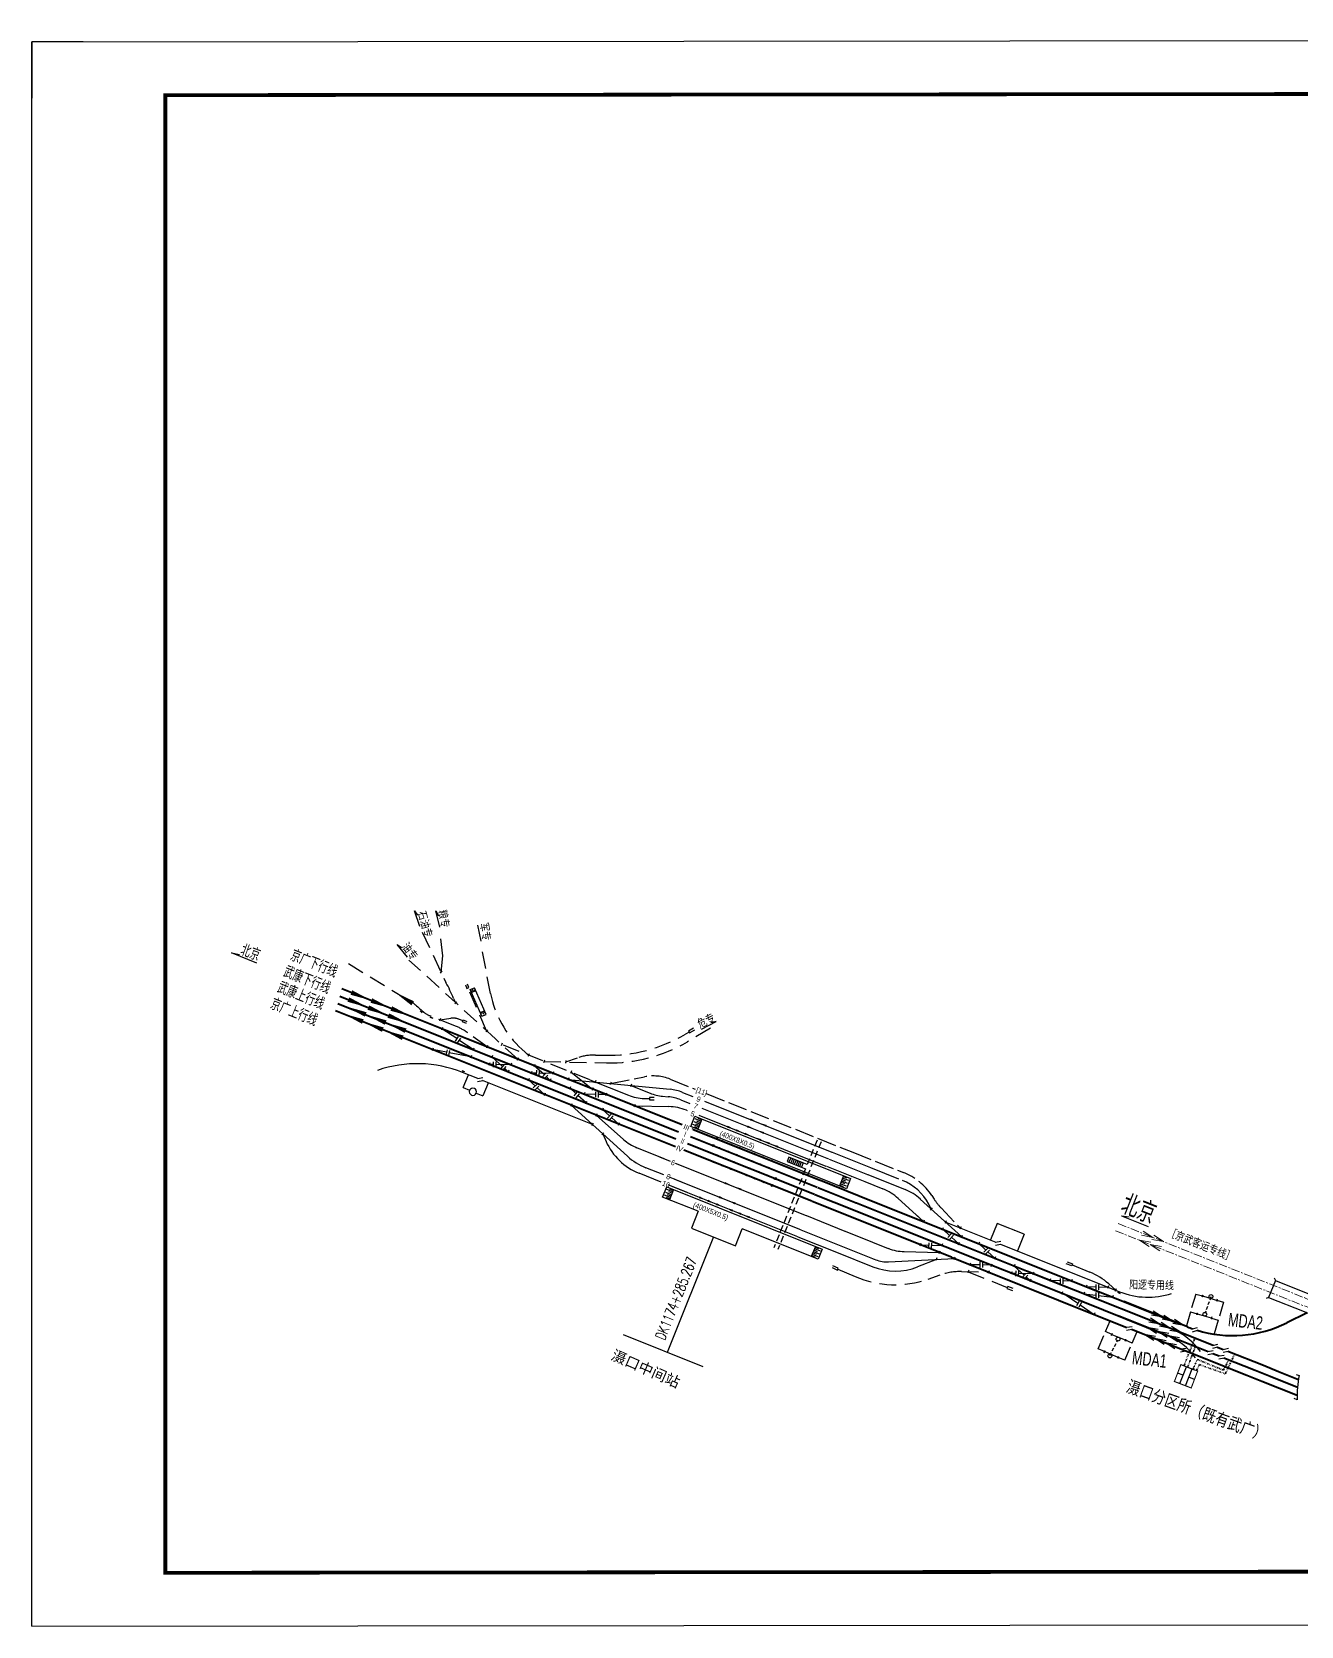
# Model space of a CAD drawing. Header units: millimetres. Extents: x 127 to 2034, y 513 to 812.
# Drawn here: x 127.5 to 365.3, y 513.2 to 812 of the extents above; entities that cross this region are included whole.
import ezdxf

# ---------------------------------------------------------------- set-up
doc = ezdxf.new("R2010")
doc.units = ezdxf.units.MM
for name, pattern in [('ACAD_ISO02W100', [15, 12, -3]), ('CENTER', [50.8, 31.75, -6.35, 6.35, -6.35]), ('DASHDOTX2', [50.8, 25.4, -12.7, 0, -12.7]), ('DASHED', [19.05, 12.7, -6.35]), ('DASHED2', [9.525, 6.35, -3.175]), ('DIVIDE2', [15.875, 6.35, -3.175, 0, -3.175, 0, -3.175]), ('HIDDEN', [9.525, 6.35, -3.175])]:
    doc.linetypes.add(name, pattern=pattern)
for name, color, linetype in [('JYX', 7, 'Continuous'), ('YUANQI', 7, 'Continuous'), ('ZC_既有', 7, 'Continuous'), ('图框', 7, 'Continuous'), ('既有', 7, 'Continuous'), ('既有线', 7, 'Continuous'), ('桥梁', 40, 'Continuous'), ('牵引所', 6, 'Continuous'), ('设计', 6, 'Continuous'), ('谌家矶', 7, 'DASHDOTX2'), ('运行时分', 1, 'Continuous'), ('近期设计', 6, 'Continuous'), ('远期设计', 5, 'Continuous'), ('道岔编号', 7, 'Continuous')]:
    doc.layers.add(name, color=color, linetype=linetype)
doc.styles.add('HHJ', font='SimSun.ttf', dxfattribs={"height": 2})
doc.styles.add('HZTXT', font='tx.shx', dxfattribs={"width": 0.75, "bigfont": 'hztxt.shx'})
doc.styles.add('JCWAuxLineStyle', font='TAHOMA.TTF', dxfattribs={"width": 0.8, "height": 1.5})
doc.styles.add('JCWHZ', font='jcwasc', dxfattribs={"width": 0.7, "bigfont": 'hztxt'})
doc.styles.get("Standard").update_dxf_attribs({"font": 'txt', "bigfont": 'gbcbig.shx'})
doc.styles.add('文字', font='ttt.shx', dxfattribs={"width": 0.8, "bigfont": 'rsdhz.shx'})

# ---------------------------------------------------------------- blocks, each defined once
blk = doc.blocks.new('md')
at = {"layer": '牵引所'}
for p, q in [((0, -0.01), (0.66, 0.74)), ((0.28, -0.44), (0.95, 0.3))]:
    blk.add_line(p, q, dxfattribs=at)
blk = doc.blocks.new('fd')
at = {"layer": '牵引所'}
for p, q in [((0, 0.45), (0, -0.55)), ((0.5, 0.45), (0.5, -0.55))]:
    blk.add_line(p, q, dxfattribs=at)
blk = doc.blocks.new('DDKGB')
at = {"layer": '牵引所', "linetype": 'Continuous'}
for p, q in [((0.02, 2.55), (0.02, -0.02)), ((0.02, 2.55), (1.33, 2.55)), ((2.69, 2.55), (4.03, 2.55)), ((4.03, -0.02), (4.03, 2.55))]:
    blk.add_line(p, q, dxfattribs=at)
at = {"layer": '牵引所', "linetype": 'Continuous', "const_width": 0.158}
for points in [[(0.1, -0.02, 1), (-0.05, -0.02)], [(-0.05, -0.02, 1), (0.1, -0.02)], [(4.1, -0.02, 1), (3.96, -0.02)], [(3.96, -0.02, 1), (4.1, -0.02)]]:
    blk.add_lwpolyline(points, format="xyb", dxfattribs=at)
at = {"layer": '牵引所', "linetype": 'Continuous'}
blk.add_circle((2.01, 2.55), 0.679, dxfattribs=at)
blk = doc.blocks.new('cbkga')
at = {"layer": '图框'}
for p, q in [((1.52, 6.17), (0.75, 3.57)), ((1.52, 6.17), (2.78, 5.8)), ((2.78, 5.8), (5.82, 4.91)), ((5.52, 5.23), (5.4, 4.79)), ((5.46, 5.01), (6.73, 4.64)), ((6.73, 4.64), (5.97, 2.04)), ((0.53, 2.81), (-0.23, 0.21)), ((0.53, 2.81), (1.8, 2.44)), ((1.35, 2.58), (4.39, 1.7)), ((4.54, 1.87), (4.41, 1.44)), ((4.47, 1.65), (5.74, 1.28)), ((5.74, 1.28), (4.98, -1.31))]:
    blk.add_line(p, q, dxfattribs=at)
at = {"layer": '图框', "linetype": 'HIDDEN', "ltscale": 0.1}
blk.add_line((4.36, 5.62), (3.25, 2.54), dxfattribs=at)
at = {"layer": '图框', "const_width": 0.225}
for points in [[(2.67, 5.83, 1), (2.89, 5.76, 1)], [(1.69, 2.47, 1), (1.91, 2.41, 1)]]:
    blk.add_lwpolyline(points, format="xyb", close=True, dxfattribs=at)
at = {"layer": '图框', "const_width": 0.15}
for points in [[(5.52, 5.23), (5.4, 4.79)], [(4.54, 1.87), (4.41, 1.44)]]:
    blk.add_lwpolyline(points, dxfattribs=at)
at = {"layer": '图框'}
for centre in [(4.38, 5.71), (3.23, 2.39)]:
    blk.add_circle(centre, 0.36, dxfattribs=at)
blk = doc.blocks.new('gkb')
for p, q in [((0, 5.58), (0, 0)), ((9.09, 5.58), (0, 5.58)), ((9.09, 5.58), (9.09, 0))]:
    blk.add_line(p, q)
at = {"const_width": 0.1}
for points in [[(2.75, 5.58), (2.75, 5.88)], [(2.75, 5.58), (2.75, 5.28)]]:
    blk.add_lwpolyline(points, dxfattribs=at)
at = {"const_width": 0.2}
blk.add_lwpolyline([(5.92, 5.58, -1), (5.72, 5.58, -1)], format="xyb", close=True, dxfattribs=at)

msp = doc.modelspace()

# ---------------------------------------------------------------- linework, layer by layer
for p, q in [((164.87, 639.4), (166.4, 639.11)), ((169.62, 637.49), (164.87, 639.4))]:
    msp.add_line(p, q)
at = {"layer": 'JYX', "linetype": 'HIDDEN', "ltscale": 0.5}
for p, q in [((301.72, 579.66), (306.81, 579.54)), ((302.95, 579.63), (310.28, 576.69))]:
    msp.add_line(p, q, dxfattribs=at)
for centre, radius, start, end in [((289.23, 596.14), 18.96, 246.7291, 289.1684), ((301.46, 568.26), 11.4, 88.6754, 109.1684)]:
    msp.add_arc(centre, radius, start, end, dxfattribs=at)
at = {"layer": 'YUANQI', "color": 3, "linetype": 'ACAD_ISO02W100', "ltscale": 0.3}
for p, q in [((235.91, 614.92), (242.3, 616.17)), ((247.12, 615.71), (251.8, 613.84)), ((236.02, 615.18), (235.82, 614.68)), ((253.85, 613.02), (281.35, 602.01)), ((301.61, 588.07), (301.41, 587.58))]:
    msp.add_line(p, q, dxfattribs=at)
msp.add_lwpolyline([(281.35, 602.01), (290.84, 598.21, -0.152881), (296.12, 593.91), (296.58, 593.21, 0.045363), (297.86, 591.6), (301.5, 587.8)], format="xyb", dxfattribs=at)
msp.add_arc((243.94, 607.78), 8.55, 68.1823, 101.0856, dxfattribs=at)
at = {"layer": 'ZC_既有', "color": 123, "linetype": 'DASHED2', "ltscale": 0.5}
for p, q in [((200.63, 643.29), (205.08, 633.86)), ((204.53, 638.87), (203.97, 643.36)), ((213.44, 631.8), (211.75, 640.58)), ((197.66, 630.72), (185.52, 638.12)), ((214.39, 623.26), (198.15, 638.04)), ((204.16, 635.81), (204.53, 638.87)), ((212.71, 624.78), (209.21, 632.83)), ((206.73, 625.74), (202.23, 627.54)), ((203.98, 626.84), (206.02, 627.14)), ((254.65, 625.27), (250.34, 622.72)), ((212.78, 621.78), (209.18, 624.39)), ((218.54, 619.48), (214.39, 623.26)), ((232.08, 615.6), (215.53, 622.22)), ((223.46, 619.05), (235.19, 618.77)), ((227.53, 618.95), (229.75, 619.72)), ((233.09, 620.25), (234.82, 620.21))]:
    msp.add_line(p, q, dxfattribs=at)
at = {"layer": 'ZC_既有', "color": 123, "linetype": 'DASHED2'}
msp.add_line((228.54, 617.01), (232.55, 613.87), dxfattribs=at)
at = {"layer": 'ZC_既有', "color": 123, "linetype": 'DASHED2', "ltscale": 0.5}
for centre, radius, start, end in [((232.1, 635.4), 19, 190.9308, 227.6893), ((204.06, 632.27), 5.07, 227.2552, 248.812), ((206.44, 624.32), 2.85, 68.1823, 98.3657), ((202.5, 615.16), 11.4, 54.0888, 68.1823), ((235.48, 648.7), 28.5, 268.6754, 300.5581), ((235.85, 647.27), 28.5, 268.6754, 300.5581), ((232.87, 610.75), 9.5, 88.6754, 109.1684)]:
    msp.add_arc(centre, radius, start, end, dxfattribs=at)
at = {"layer": '图框', "ltscale": 0.6}
for p, q in [((127.5, 810.19), (127.5, 799.62)), ((137.11, 810.19), (127.5, 810.19))]:
    msp.add_line(p, q, dxfattribs=at)
at = {"layer": '图框'}
for p, q in [((328.67, 568.4), (329.54, 570.44)), ((329.88, 567.88), (328.67, 568.4)), ((329.79, 567.67), (329.97, 568.08)), ((333.66, 566.26), (334.59, 568.44)), ((327.29, 565.18), (328.35, 567.67)), ((328.5, 564.66), (327.29, 565.18)), ((328.41, 564.45), (328.59, 564.87)), ((332.87, 566.58), (329.96, 567.82)), ((332.28, 563.04), (333.34, 565.53)), ((333.66, 566.26), (332.44, 566.78)), ((331.07, 563.56), (328.15, 564.8)), ((332.28, 563.04), (331.07, 563.56))]:
    msp.add_line(p, q, dxfattribs=at)
at = {"layer": '图框', "linetype": 'HIDDEN', "ltscale": 0.1}
msp.add_line((329.52, 563.92), (330.99, 566.85), dxfattribs=at)
at = {"layer": '图框', "color": 5, "linetype": 'Continuous', "ltscale": 0.6, "const_width": 0.7}
msp.add_lwpolyline([(2023.89, 525.05), (2023.89, 802.05), (152.5, 800.19), (152.5, 523.19)], close=True, dxfattribs=at)
at = {"layer": '图框', "const_width": 0.15}
for points in [[(329.79, 567.67), (329.97, 568.08)], [(328.41, 564.45), (328.59, 564.87)]]:
    msp.add_lwpolyline(points, dxfattribs=at)
at = {"layer": '图框', "const_width": 0.225}
for points in [[(332.55, 566.73, 1), (332.34, 566.82, 1)], [(331.17, 563.52, 1), (330.96, 563.61, 1)]]:
    msp.add_lwpolyline(points, format="xyb", close=True, dxfattribs=at)
at = {"layer": '图框'}
for centre in [(331.03, 567), (329.49, 563.84)]:
    msp.add_circle(centre, 0.36, dxfattribs=at)
at = {"layer": '既有', "color": 7}
for p, q in [((199.22, 647.31), (199.75, 646.46)), ((200.18, 644.36), (199.22, 647.31)), ((203.22, 647.26), (203.68, 646.37)), ((203.93, 644.24), (203.22, 647.26)), ((211.7, 641.6), (211.03, 644.62)), ((195.93, 640.98), (196.73, 640.38)), ((197.89, 638.58), (195.93, 640.98)), ((204.34, 636.01), (203.98, 635.61)), ((206.51, 630.84), (206.9, 630.07)), ((208.75, 633.43), (209.03, 632.75)), ((209.03, 632.75), (209.39, 632.9)), ((209.39, 632.9), (209.13, 633.56)), ((210.02, 632.01), (209.88, 632.33)), ((210.68, 632.3), (209.9, 631.96)), ((210.28, 632.13), (210.08, 632.6)), ((210.54, 632.24), (210.44, 632.49)), ((207.11, 630.25), (206.75, 629.85)), ((211.51, 628.2), (212.3, 628.54)), ((211.65, 628.26), (211.76, 628.02)), ((211.92, 628.37), (212.12, 627.9)), ((212.18, 628.49), (212.31, 628.18)), ((212.9, 624.99), (212.54, 624.59)), ((251.5, 625.29), (250.55, 624.73)), ((250.55, 624.73), (250.75, 624.39)), ((250.75, 624.39), (251.7, 624.95)), ((252.96, 625.08), (255.7, 626.51)), ((255.7, 626.51), (254.73, 626.28)), ((208.99, 623.3), (249.22, 607.2)), ((215.63, 622.48), (215.43, 621.98)), ((250.65, 624.56), (249.97, 624.16)), ((213.32, 618.8), (213.12, 618.3)), ((217.39, 618.71), (217.19, 618.21)), ((218.64, 619.74), (218.44, 619.24)), ((220.57, 620.2), (219.31, 621.35)), ((220.68, 620.46), (220.48, 619.96)), ((223.56, 619.3), (223.36, 618.81)), ((227.54, 619.23), (227.52, 618.7)), ((213.22, 618.54), (213.91, 618.52)), ((214.41, 618.51), (217.29, 618.45)), ((221.2, 617.18), (221, 616.68)), ((221.1, 616.92), (222.04, 616.9)), ((221.73, 618.5), (221.53, 618.01)), ((223.53, 616.51), (221.63, 618.24)), ((222.54, 616.89), (225.17, 616.83)), ((224.64, 615.5), (223.9, 616.18)), ((224.74, 615.76), (224.54, 615.27)), ((225.27, 617.09), (225.07, 616.59)), ((228.11, 615.95), (227.91, 615.45)), ((228.64, 617.27), (228.44, 616.78)), ((228.44, 614.28), (228.24, 613.79)), ((229.43, 613.02), (228.34, 614.02)), ((231.35, 611.28), (229.8, 612.69)), ((231.11, 613.21), (230.92, 612.72)), ((231.01, 612.95), (233.09, 612.9)), ((233.59, 612.89), (235.08, 612.86)), ((231.45, 611.54), (231.25, 611.05)), ((234.56, 610.3), (234.36, 609.8)), ((240.52, 610.98), (240.32, 610.49)), ((240.41, 610.72), (246.84, 610.57)), ((249.09, 611.85), (250.81, 611.17)), ((253.02, 610.28), (276.79, 600.76)), ((252.45, 606.77), (251.37, 607.2)), ((252.66, 607.29), (251.58, 607.73)), ((252.35, 606.5), (251.7, 606.76)), ((252.88, 607.82), (251.79, 608.26)), ((252.56, 607.03), (251.91, 607.29)), ((252.77, 607.56), (252.13, 607.82)), ((253.04, 608.25), (252.28, 606.34)), ((252.98, 608.09), (252.34, 608.35)), ((252.49, 608.96), (276.26, 599.44)), ((245.08, 601.18), (247.12, 600.36)), ((269.37, 601.08), (269.04, 600.27)), ((272.79, 599.71), (269.37, 601.08)), ((269.7, 600.95), (269.37, 600.14)), ((270.03, 600.82), (269.71, 600.01)), ((276.9, 600.72), (284.09, 597.84)), ((248.03, 600), (272.56, 590.18)), ((269.04, 600.27), (272.46, 598.9)), ((270.36, 600.68), (270.04, 599.88)), ((270.69, 600.55), (270.37, 599.74)), ((271.02, 600.42), (270.7, 599.61)), ((271.35, 600.29), (271.03, 599.48)), ((271.68, 600.15), (271.36, 599.35)), ((272.01, 600.02), (271.69, 599.21)), ((276.37, 599.4), (283.56, 596.52)), ((247.58, 594.59), (246.5, 595.03)), ((247.75, 595.02), (246.98, 593.11)), ((247.68, 594.86), (247.04, 595.12)), ((247.55, 595.58), (270.97, 586.21)), ((247.93, 596.97), (271.5, 587.53)), ((247.15, 593.53), (246.07, 593.97)), ((247.37, 594.06), (246.29, 594.5)), ((247.05, 593.27), (246.4, 593.53)), ((247.26, 593.8), (246.62, 594.06)), ((247.47, 594.33), (246.83, 594.59)), ((294.6, 589.03), (289.85, 593.36)), ((301.74, 586.17), (293.98, 593.23)), ((296.02, 591.38), (295.56, 592.28)), ((252.35, 590.96), (251.08, 587.79)), ((272.64, 590.15), (279.85, 587.26)), ((296.21, 591.58), (295.85, 591.19)), ((255.21, 586.14), (246.55, 564.51)), ((251.08, 587.79), (259.33, 584.49)), ((259.33, 584.49), (260.6, 587.66)), ((271.05, 586.18), (278.26, 583.29)), ((271.58, 587.5), (278.79, 584.61)), ((299.46, 586.43), (298.17, 587.6)), ((301.18, 584.86), (299.83, 586.09)), ((301.28, 585.12), (301.08, 584.63)), ((306.27, 583.68), (306.06, 583.87)), ((307.95, 582.15), (306.64, 583.35)), ((304.96, 580.92), (303.27, 580.96)), ((305.22, 580.91), (304.96, 580.92)), ((307.34, 580.86), (305.72, 580.9)), ((307.23, 580.6), (307.43, 581.1)), ((308.06, 582.41), (307.86, 581.91)), ((311.69, 580.96), (311.49, 580.46)), ((313.46, 578.98), (311.58, 580.7)), ((295.46, 578.24), (297.72, 579.03)), ((311.16, 579.63), (310.96, 579.14)), ((311.05, 579.37), (311.87, 579.36)), ((312.37, 579.34), (315.12, 579.28)), ((314.59, 577.96), (313.83, 578.65)), ((314.7, 578.22), (314.5, 577.72)), ((315.23, 579.54), (315.03, 579.04)), ((318.35, 578.29), (318.16, 577.79)), ((318.25, 578.03), (320.2, 577.98)), ((320.63, 575.83), (320.43, 575.33)), ((238.27, 567.83), (253.21, 561.85))]:
    msp.add_line(p, q, dxfattribs=at)
at = {"layer": '既有', "color": 7, "ltscale": 0.1}
for p, q in [((249.44, 613.25), (251.34, 612.49)), ((253.55, 611.6), (277.4, 602.06)), ((277.43, 602.04), (284.62, 599.17)), ((284.64, 580.73), (285.06, 580.57))]:
    msp.add_line(p, q, dxfattribs=at)
at = {"layer": '既有', "color": 7, "linetype": 'DASHED', "ltscale": 0.1}
for p, q in [((275.38, 604), (267.3, 583.81)), ((274.62, 604.3), (272.79, 599.71)), ((272.46, 598.9), (266.54, 584.11))]:
    msp.add_line(p, q, dxfattribs=at)
at = {"layer": '既有', "color": 7}
for points in [[(186.81, 630.64, 0.889, 0, 0), (190.55, 629.14, 0, 0, 0)], [(187.35, 631.97, 0.889, 0, 0), (191.1, 630.47, 0, 0, 0)], [(191.1, 630.47, 0.889, 0, 0), (194.84, 628.97, 0, 0, 0)], [(198.85, 629.94, 0.889, 0, 0), (195.43, 632.08, 0, 0, 0)], [(189.52, 626.52, 0.889, 0, 0), (185.78, 628.04, 0, 0, 0)], [(190.06, 627.85, 0.889, 0, 0), (186.32, 629.37, 0, 0, 0)], [(193.8, 626.33, 0.889, 0, 0), (190.06, 627.85, 0, 0, 0)], [(190.55, 629.14, 0.889, 0, 0), (194.3, 627.64, 0, 0, 0)], [(194.3, 627.64, 0.889, 0, 0), (198.05, 626.14, 0, 0, 0)], [(194.84, 628.97, 0.889, 0, 0), (198.59, 627.47, 0, 0, 0)], [(193.26, 625, 0.889, 0, 0), (189.52, 626.52, 0, 0, 0)], [(197, 623.48, 0.889, 0, 0), (193.26, 625, 0, 0, 0)], [(197.54, 624.81, 0.889, 0, 0), (193.8, 626.33, 0, 0, 0)], [(257.84, 606.82, 0.38, 0, 0), (259.44, 606.17, 0, 0, 0)], [(261.58, 606.86, 0.38, 0, 0), (263.18, 606.22, 0, 0, 0)], [(262.11, 608.18, 0.38, 0, 0), (263.71, 607.54, 0, 0, 0)], [(265.15, 606.96, 0.38, 0, 0), (263.55, 607.6, 0, 0, 0)], [(256.78, 604.17, 0.38, 0, 0), (258.39, 603.53, 0, 0, 0)], [(258.39, 603.53, 0.38, 0, 0), (259.99, 602.89, 0, 0, 0)], [(259.44, 606.17, 0.38, 0, 0), (261.05, 605.53, 0, 0, 0)], [(261.05, 605.53, 0.38, 0, 0), (262.65, 604.89, 0, 0, 0)], [(264.09, 604.31, 0.38, 0, 0), (262.49, 604.96, 0, 0, 0)], [(264.62, 605.64, 0.38, 0, 0), (263.02, 606.28, 0, 0, 0)], [(265.69, 603.67, 0.38, 0, 0), (264.09, 604.31, 0, 0, 0)], [(267.29, 603.03, 0.38, 0, 0), (265.69, 603.67, 0, 0, 0)], [(255.76, 601.51, 0.38, 0, 0), (257.36, 600.87, 0, 0, 0)], [(256.25, 602.85, 0.38, 0, 0), (257.86, 602.2, 0, 0, 0)], [(257.36, 600.87, 0.38, 0, 0), (258.96, 600.23, 0, 0, 0)], [(257.86, 602.2, 0.38, 0, 0), (259.46, 601.56, 0, 0, 0)], [(259.46, 601.56, 0.38, 0, 0), (261.06, 600.92, 0, 0, 0)], [(259.99, 602.89, 0.38, 0, 0), (261.59, 602.25, 0, 0, 0)], [(262.66, 600.28, 0.38, 0, 0), (261.06, 600.92, 0, 0, 0)], [(263.03, 601.67, 0.38, 0, 0), (261.43, 602.31, 0, 0, 0)], [(264.63, 601.03, 0.38, 0, 0), (263.03, 601.67, 0, 0, 0)], [(266.23, 600.39, 0.38, 0, 0), (264.63, 601.03, 0, 0, 0)], [(255.13, 600.22, 0.38, 0, 0), (256.74, 599.58, 0, 0, 0)], [(256.74, 599.58, 0.38, 0, 0), (258.34, 598.94, 0, 0, 0)], [(258.34, 598.94, 0.38, 0, 0), (259.94, 598.3, 0, 0, 0)], [(258.96, 600.23, 0.38, 0, 0), (260.56, 599.59, 0, 0, 0)], [(261.54, 597.66, 0.38, 0, 0), (259.94, 598.3, 0, 0, 0)], [(262.17, 598.94, 0.38, 0, 0), (260.56, 599.59, 0, 0, 0)], [(263.14, 597.02, 0.38, 0, 0), (261.54, 597.66, 0, 0, 0)], [(263.77, 598.3, 0.38, 0, 0), (262.17, 598.94, 0, 0, 0)], [(264.1, 599.7, 0.38, 0, 0), (262.5, 600.35, 0, 0, 0)], [(265.37, 597.66, 0.38, 0, 0), (263.77, 598.3, 0, 0, 0)], [(265.7, 599.06, 0.38, 0, 0), (264.1, 599.7, 0, 0, 0)], [(257.34, 596.27, 0.38, 0, 0), (258.94, 595.63, 0, 0, 0)], [(260.38, 595.05, 0.38, 0, 0), (258.78, 595.69, 0, 0, 0)], [(264.74, 596.38, 0.38, 0, 0), (263.14, 597.02, 0, 0, 0)], [(252.55, 593.58, 0.38, 0, 0), (254.15, 592.94, 0, 0, 0)], [(254.15, 592.94, 0.38, 0, 0), (255.75, 592.3, 0, 0, 0)], [(255.75, 592.3, 0.38, 0, 0), (257.35, 591.66, 0, 0, 0)], [(256.28, 593.63, 0.38, 0, 0), (257.88, 592.98, 0, 0, 0)], [(258.79, 591.08, 0.38, 0, 0), (257.19, 591.72, 0, 0, 0)], [(259.32, 592.41, 0.38, 0, 0), (257.72, 593.05, 0, 0, 0)], [(260.4, 590.44, 0.38, 0, 0), (258.79, 591.08, 0, 0, 0)], [(262, 589.8, 0.38, 0, 0), (260.4, 590.44, 0, 0, 0)]]:
    msp.add_lwpolyline(points, format="xyseb", dxfattribs=at)
msp.add_lwpolyline([(251.75, 608.76), (280.89, 597.1), (280.13, 595.19), (250.99, 606.86)], close=True, dxfattribs=at)
msp.add_lwpolyline([(252.35, 590.96), (245.69, 593.63), (246.46, 595.53), (275.6, 583.87), (274.83, 581.96), (260.6, 587.66)], dxfattribs=at)
at = {"layer": '既有', "color": 7, "linetype": 'DASHED', "ltscale": 0.1, "flags": 128}
msp.add_lwpolyline([(247.93, 596.97, -0.001596), (247.88, 596.99, -0.001596)], format="xyb", dxfattribs=at)
at = {"layer": '既有', "color": 7}
for centre in [(255.77, 604.58), (255.18, 603.28), (266.22, 595.78), (266.81, 597.08)]:
    msp.add_circle(centre, 0.19, dxfattribs=at)
for centre, radius, start, end in [((179.79, 620.07), 28.81, 21.9527, 28.6177), ((195.54, 625.42), 5.7, 47.5041, 68.1823), ((223.89, 656.37), 36.27, 227.5041, 231.0176), ((246.62, 601.08), 9.5, 68.1823, 88.6754), ((287.11, 587.93), 9.5, 27.1963, 68.1823), ((287.59, 586.21), 9.5, 47.6893, 68.1823)]:
    msp.add_arc(centre, radius, start, end, dxfattribs=at)
at = {"layer": '既有线', "color": 7, "linetype": 'Continuous'}
for points in [[(337.1, 570.98), (338.93, 569.79), (336.79, 570.19)], [(338.24, 568.07), (336.42, 569.26), (338.56, 568.87)], [(340.23, 567.28), (338.4, 568.47), (340.55, 568.08)], [(339.09, 570.19), (340.91, 569), (338.77, 569.4)], [(341.07, 569.4), (342.9, 568.21), (340.76, 568.6)], [(342.21, 566.49), (340.39, 567.68), (342.53, 567.28)]]:
    msp.add_lwpolyline(points, dxfattribs=at)
at = {"layer": '桥梁', "linetype": 'Continuous'}
for points in [[(360.51, 577.99), (366.62, 575.55, 0.094667), (380.99, 572.77, 0.094667)], [(359.24, 574.8), (365.89, 572.15, 0.094599), (380.98, 569.23, 0.094599)], [(364.4, 560.39), (364.98, 560.16, 0.06012), (364.61, 555.62), (364.03, 555.85)]]:
    msp.add_lwpolyline(points, format="xyb", dxfattribs=at)
at = {"layer": '牵引所'}
for p, q in [((127.5, 810.19), (2033.89, 812.05)), ((127.5, 513.19), (127.5, 810.19)), ((127.5, 513.19), (2033.89, 515.05))]:
    msp.add_line(p, q, dxfattribs=at)
at = {"layer": '牵引所', "color": 2, "linetype": 'DIVIDE2', "lineweight": 35, "ltscale": 0.05}
for p, q in [((343.41, 562.04), (345.44, 567.24)), ((344.11, 561.83), (345.51, 565.62)), ((345.1, 561.37), (345.88, 563.2)), ((345.75, 561.11), (346.27, 562.22)), ((345.88, 563.2), (350.8, 561.18)), ((346.27, 562.22), (351.13, 560.49)), ((350.8, 561.18), (351.78, 563.13)), ((351.13, 560.49), (352.89, 564.21))]:
    msp.add_line(p, q, dxfattribs=at)
at = {"layer": '牵引所', "linetype": 'Continuous', "const_width": 0.158}
for points in [[(345.32, 567.25, 1), (345.45, 567.2)], [(345.45, 567.2, 1), (345.32, 567.25)], [(345.59, 565.59, 1), (345.45, 565.64)], [(345.45, 565.64, 1), (345.59, 565.59)], [(351.83, 563.08, 1), (351.69, 563.13)], [(351.69, 563.13, 1), (351.83, 563.08)], [(352.93, 564.19, 1), (352.8, 564.24)], [(352.8, 564.24, 1), (352.93, 564.19)]]:
    msp.add_lwpolyline(points, format="xyb", dxfattribs=at)
at = {"layer": '牵引所', "linetype": 'Continuous', "const_width": 0.2}
msp.add_lwpolyline([(341.59, 559.05), (342.8, 562.21), (345.95, 561.01), (344.74, 557.84)], close=True, dxfattribs=at)
at = {"layer": '牵引所', "linetype": 'Continuous'}
for points in [[(342.8, 562.21), (345.29, 561.26)], [(343.25, 560.23), (342.2, 560.64)], [(342.64, 558.65), (343.85, 561.81)], [(343.69, 558.25), (344.9, 561.41)], [(345.35, 559.43), (344.3, 559.83)]]:
    msp.add_lwpolyline(points, dxfattribs=at)
at = {"layer": '设计', "color": 41, "linetype": 'Continuous'}
msp.add_lwpolyline([(360.3, 578.46), (360.51, 577.99), (359.24, 574.8), (358.77, 574.6)], dxfattribs=at)
at = {"layer": '谌家矶', "color": 7, "linetype": 'Continuous'}
for p, q in [((250.15, 609.9), (250.28, 609.84)), ((284.13, 597.83), (291.12, 595.03)), ((284.62, 599.17), (289.89, 597.06)), ((279.6, 597.62), (278.84, 595.71)), ((278.9, 595.87), (279.55, 595.61)), ((279.01, 596.13), (280.09, 595.7)), ((279.12, 596.4), (279.76, 596.14)), ((279.22, 596.66), (280.3, 596.23)), ((279.33, 596.93), (279.97, 596.67)), ((279.43, 597.19), (280.51, 596.76)), ((279.54, 597.46), (280.18, 597.2)), ((281.02, 597.54), (281.15, 597.49)), ((283.6, 596.51), (286.98, 595.15)), ((279.89, 587.24), (285.01, 585.19)), ((274.31, 584.38), (273.54, 582.48)), ((273.71, 582.9), (274.79, 582.47)), ((273.82, 583.17), (274.46, 582.91)), ((273.93, 583.43), (275.01, 583)), ((274.03, 583.7), (274.67, 583.44)), ((274.14, 583.96), (275.22, 583.53)), ((274.24, 584.23), (274.89, 583.97)), ((278.26, 583.29), (285.06, 580.57)), ((278.79, 584.61), (285.62, 581.88)), ((273.61, 582.64), (274.25, 582.38)), ((277.44, 580.39), (278.45, 579.93)), ((278.61, 580.29), (277.61, 580.75)), ((278.45, 579.93), (278.61, 580.29)), ((278.53, 580.11), (281.74, 578.73)), ((285.17, 582.06), (285.41, 581.96))]:
    msp.add_line(p, q, dxfattribs=at)
msp.add_arc((283.45, 586.33), 9.5, 47.6893, 68.1823, dxfattribs=at)
at = {"layer": '运行时分'}
for p, q in [((200.65, 628.17), (200.24, 628.52)), ((200.45, 628.34), (200.62, 628.55)), ((202.66, 627.08), (202.15, 627.28)), ((202.4, 627.18), (202.5, 627.43)), ((204.08, 627.1), (203.88, 626.61)), ((204.42, 625.43), (204.23, 624.94)), ((207.12, 623.32), (204.32, 625.17)), ((208.23, 626.68), (207.5, 626.97)), ((208.16, 626.48), (208.3, 626.85)), ((208.94, 626.17), (208.16, 626.48)), ((208.3, 626.85), (209.02, 626.56)), ((210.2, 621.28), (207.53, 623.05)), ((212.89, 622.04), (212.69, 621.55)), ((202.69, 621.52), (202.49, 621.03)), ((205.19, 620.78), (202.58, 621.26)), ((209.77, 619.92), (205.68, 620.68)), ((209.87, 620.18), (209.68, 619.68)), ((210.31, 621.54), (210.11, 621.05)), ((213.32, 618.8), (213.12, 618.3)), ((213.84, 620.13), (213.65, 619.63)), ((213.74, 619.87), (215.67, 618.11)), ((217.39, 618.71), (217.19, 618.21)), ((208.05, 617.34), (208.55, 617.14)), ((208.3, 617.24), (208.2, 616.99)), ((211.08, 615.84), (208.2, 616.99)), ((213.22, 618.54), (213.91, 618.52)), ((214.41, 618.51), (217.29, 618.45)), ((216.04, 617.78), (216.76, 617.12)), ((216.86, 617.38), (216.66, 616.89)), ((220.67, 615.86), (220.47, 615.36)), ((228.11, 615.95), (227.91, 615.45)), ((228.01, 615.69), (247.09, 613.82)), ((228.64, 617.27), (228.44, 616.78)), ((232.53, 607.25), (211.94, 615.49)), ((220.57, 615.6), (221.84, 614.44)), ((222.21, 614.11), (223.58, 612.85)), ((223.69, 613.11), (223.49, 612.62)), ((232.08, 615.6), (239.27, 612.72)), ((232.66, 614.13), (232.46, 613.63)), ((233.19, 615.45), (232.99, 614.96)), ((233.09, 612.9), (233.08, 612.9)), ((235.08, 612.86), (233.59, 612.89)), ((235.18, 613.12), (234.99, 612.62)), ((239.85, 614.8), (239.65, 614.31)), ((239.74, 614.54), (243.35, 613.1)), ((228.66, 611.13), (228.46, 610.63)), ((228.55, 610.87), (239.1, 601.28)), ((235.75, 608.86), (234.45, 610.04)), ((240.52, 610.98), (240.32, 610.49)), ((240.41, 610.72), (241.97, 610.69)), ((242.25, 612.11), (243.25, 612.08)), ((243.25, 612.28), (243.25, 611.88)), ((244.12, 612.28), (243.25, 612.28)), ((243.25, 611.88), (244.12, 611.88)), ((245.69, 612.53), (246.75, 612.42)), ((232.69, 607.45), (232.35, 607.05)), ((233.35, 609.25), (233.15, 608.75)), ((233.24, 608.99), (238.36, 604.42)), ((237.46, 607.3), (236.12, 608.52)), ((237.57, 607.56), (237.37, 607.06)), ((234.65, 605.68), (234.3, 605.27)), ((234.48, 605.47), (235.1, 604.07)), ((275.2, 596.79), (251.23, 606.39)), ((245.97, 600.82), (240.88, 602.86)), ((245.44, 596.43), (241.29, 598.09)), ((245.89, 597.78), (242.53, 599.13)), ((250.28, 594.49), (246.7, 595.93)), ((249.31, 596.41), (247.12, 597.29)), ((325.06, 576.84), (277.82, 595.75)), ((294.6, 589.03), (293.01, 590.48)), ((294.7, 589.29), (294.5, 588.8)), ((298.84, 589.18), (298.64, 588.69)), ((298.73, 588.91), (308.12, 585.15)), ((301.74, 586.17), (300.4, 587.39)), ((301.85, 586.43), (301.65, 585.93)), ((285.01, 585.19), (287.97, 584.01)), ((290.95, 583.4), (297.54, 583.25)), ((294.08, 584.92), (293.88, 584.43)), ((293.97, 584.66), (295.53, 584.63)), ((296.03, 584.61), (298.04, 584.57)), ((297.65, 583.51), (297.45, 583.01)), ((298.15, 584.83), (297.95, 584.33)), ((305.05, 585.15), (304.85, 584.65)), ((304.94, 584.89), (306.06, 583.87)), ((308.99, 584.81), (331.32, 575.87)), ((288.03, 581.48), (300.37, 582.11)), ((297.03, 581.94), (293.47, 580.54)), ((297.09, 582.22), (296.89, 581.73)), ((300.47, 582.37), (300.28, 581.88)), ((303.05, 579.89), (302.85, 579.39)), ((303.36, 581.22), (303.17, 580.72)), ((305.22, 580.91), (303.27, 580.95)), ((306.91, 579.79), (306.71, 579.29)), ((322.36, 580.71), (321.33, 581.12)), ((321.48, 581.49), (322.51, 581.08)), ((322.51, 581.08), (322.36, 580.71)), ((322.44, 580.89), (325.74, 579.57)), ((310.35, 576.88), (310.2, 576.51)), ((311.38, 576.47), (310.35, 576.88)), ((320.7, 577.97), (322.32, 577.93)), ((322.42, 578.19), (322.23, 577.7)), ((325.17, 577.09), (324.97, 576.6)), ((325.06, 576.84), (326.85, 576.79)), ((329.24, 577), (329.04, 576.51)), ((330.6, 576.15), (329.29, 577.34)), ((310.2, 576.51), (311.23, 576.1)), ((321.15, 575.33), (323.5, 573.72)), ((321.36, 576.78), (341.16, 568.86)), ((324.73, 575.77), (324.53, 575.28)), ((324.62, 575.51), (326.88, 575.24)), ((327.35, 576.78), (329.13, 576.74)), ((327.38, 575.18), (329.98, 574.87)), ((330.1, 575.16), (329.9, 574.66)), ((330.7, 576.41), (330.5, 575.92)), ((331.47, 575.51), (330.97, 575.72)), ((331.22, 575.61), (331.32, 575.87)), ((323.92, 573.44), (326.56, 571.63)), ((326.67, 571.89), (326.47, 571.39))]:
    msp.add_line(p, q, dxfattribs=at)
for centre, radius, start, end in [((199.72, 595.83), 22.8, 68.1823, 109.0631), ((242.45, 620.65), 8.55, 248.1823, 268.6754), ((246.52, 621.04), 8.55, 248.1823, 264.4158), ((246.26, 605.31), 8.55, 68.1823, 84.4158), ((245.92, 603.92), 8.55, 68.1823, 84.4158), ((245.52, 608.67), 11.4, 203.815, 248.1823), ((244.06, 610.8), 8.55, 228.2528, 248.1823), ((246.77, 609.71), 11.4, 227.73, 248.1823), ((291.15, 591.95), 8.55, 248.1823, 268.6754), ((287.74, 587.17), 5.7, 248.1823, 272.9562), ((321.36, 568.63), 11.78, 47.6893, 68.1823), ((336.61, 589.1), 14.25, 248.1823, 288.1745), ((336.78, 557.92), 11.78, 34.8079, 68.1823), ((335.85, 556.76), 11.78, 34.8079, 68.1823)]:
    msp.add_arc(centre, radius, start, end, dxfattribs=at)
at = {"layer": '运行时分', "ltscale": 0.1}
msp.add_arc((289.3, 591.15), 11.4, 248.1823, 291.4772, dxfattribs=at)
at = {"layer": '近期设计', "color": 10, "linetype": 'Continuous', "lineweight": 40}
for p, q in [((185.19, 631.3), (248.69, 605.87)), ((184.8, 629.91), (248.16, 604.55)), ((250.9, 604.99), (274.67, 595.47)), ((250.37, 603.67), (274.15, 594.15)), ((274.76, 595.44), (281.97, 592.55)), ((274.23, 594.11), (281.44, 591.23)), ((282.01, 592.54), (321.36, 576.78)), ((281.48, 591.21), (287.82, 588.67)), ((287.82, 588.67), (320.53, 575.58)), ((320.53, 575.58), (340.23, 567.69)), ((344.06, 569.28), (332.14, 574.04)), ((358.26, 562.08), (361.09, 560.95)), ((356.71, 561.17), (359.55, 560.04))]:
    msp.add_line(p, q, dxfattribs=at)
at = {"layer": '近期设计', "color": 98, "linetype": 'Continuous', "lineweight": 40}
for p, q in [((208.99, 623.3), (185.57, 632.68)), ((249.34, 607.15), (208.99, 623.3)), ((251.43, 606.31), (275.2, 596.79)), ((275.29, 596.76), (282.5, 593.87)), ((282.54, 593.86), (327.61, 575.82)), ((325.06, 576.84), (342.06, 570.03)), ((366.45, 571.93), (362.66, 570.05))]:
    msp.add_line(p, q, dxfattribs=at)
at = {"layer": '近期设计', "color": 2, "linetype": 'Continuous', "lineweight": 40}
for p, q in [((248.08, 603.05), (184.42, 628.53)), ((273.62, 592.83), (249.68, 602.41)), ((299.84, 582.33), (273.7, 592.79)), ((299.84, 582.33), (326.56, 571.63)), ((355.17, 560.25), (358, 559.12))]:
    msp.add_line(p, q, dxfattribs=at)
at = {"layer": '近期设计', "color": 3, "linetype": 'CENTER', "lineweight": 15, "ltscale": 0.05}
for points in [[(330.56, 587.32), (366.26, 573.08, 0.104305), (382.52, 570.26, 0.104305)], [(331.08, 588.65), (366.25, 574.62, 0.104119), (382.49, 571.8, 0.104119)]]:
    msp.add_lwpolyline(points, format="xyb", dxfattribs=at)
at = {"layer": '近期设计', "color": 3, "linetype": 'DASHED', "lineweight": 15, "ltscale": 0.5}
for points in [[(335.72, 587.25), (337.55, 586.07), (335.41, 586.46)], [(337.71, 586.46), (339.53, 585.28), (337.39, 585.67)], [(336.86, 584.35), (335.04, 585.54), (337.18, 585.14)], [(338.85, 583.56), (337.02, 584.74), (339.16, 584.35)]]:
    msp.add_lwpolyline(points, dxfattribs=at)
at = {"layer": '近期设计', "color": 10, "linetype": 'Continuous', "lineweight": 40}
for points in [[(314.05, 579.72), (348.85, 565.84)], [(331.08, 571.39), (347.94, 564.67)], [(349.66, 565.51), (350.76, 565.07)], [(348.82, 564.32), (349.99, 563.85)], [(350.88, 563.49), (356.71, 561.17)], [(351.58, 564.75), (358.26, 562.08)], [(359.55, 560.04), (364.67, 557.99)], [(361.09, 560.95), (364.85, 559.45)]]:
    msp.add_lwpolyline(points, dxfattribs=at)
at = {"layer": '近期设计', "color": 2, "linetype": 'Continuous', "lineweight": 40}
for points in [[(326.56, 571.63), (332.67, 569.2)], [(333.53, 568.86), (355.17, 560.25)], [(358, 559.12), (364.59, 556.49)]]:
    msp.add_lwpolyline(points, dxfattribs=at)
at = {"layer": '近期设计', "color": 1, "linetype": 'Continuous'}
for points in [[(337.63, 572.3), (339.46, 571.12), (337.32, 571.51)], [(339.62, 571.51), (341.44, 570.32), (339.3, 570.72)], [(337.72, 566.75), (335.89, 567.94), (338.03, 567.54)], [(341.6, 570.72), (343.43, 569.53), (341.28, 569.93)], [(339.7, 565.96), (337.88, 567.15), (340.02, 566.75)], [(341.68, 565.17), (339.86, 566.36), (342, 565.96)]]:
    msp.add_lwpolyline(points, dxfattribs=at)
at = {"layer": '近期设计', "color": 98, "linetype": 'Continuous', "lineweight": 40}
for start, end in [(248.2516, 250.7865), (252.9784, 296.4651)]:
    msp.add_arc((352.5, 590.44), 22.78, start, end, dxfattribs=at)
at = {"layer": '远期设计', "color": 7, "linetype": 'Continuous', "ltscale": 0.15}
msp.add_lwpolyline([(331.67, 590.11), (336.66, 588.12)], dxfattribs=at)
at = {"layer": '远期设计', "color": 7, "linetype": 'DASHED', "ltscale": 0.15}
msp.add_lwpolyline([(331.67, 590.11), (333.14, 589.89)], dxfattribs=at)
at = {"layer": '道岔编号'}
for p, q in [((209.64, 632.56), (210.44, 632.87)), ((211.83, 627.52), (209.64, 632.56)), ((212.61, 627.87), (210.44, 632.87)), ((211.83, 627.52), (212.61, 627.87))]:
    msp.add_line(p, q, dxfattribs=at)
at = {"layer": '道岔编号', "color": 1}
for p, q in [((298.27, 587.86), (298.07, 587.37)), ((298.17, 587.6), (299.23, 586.63))]:
    msp.add_line(p, q, dxfattribs=at)

# ---------------------------------------------------------------- block references
at = {"linetype": 'Continuous', "xscale": 0.5999999999999155, "yscale": 0.599999999999909, "zscale": 0.6, "rotation": 338.1501386343407}
msp.add_blockref('gkb', (307.11, 585.58), dxfattribs=at)
at = {"layer": '牵引所'}
for name, p, rotation in [('fd', (207.12, 623.32), 326.5056704815216), ('fd', (205.19, 620.79), 347.9423687808004), ('fd', (213.92, 618.53), 358.6753659546102), ('md', (211.04, 615.83), 322.6343299886929), ('fd', (215.66, 618.1), 318.1328902720849), ('fd', (222.04, 616.93), 358.0970645000758), ('fd', (223.52, 616.51), 315.6320227177014), ('fd', (221.85, 614.45), 313.754793711797), ('fd', (229.4, 612.99), 318.7898609192185), ('fd', (233.09, 612.87), 359.6599642366339), ('fd', (235.74, 608.85), 317.8896790547209), ('fd', (299.5, 586.47), 317.1945962538356), ('fd', (295.54, 584.62), 358.6364863050881), ('fd', (306.3, 583.71), 315.0088647033805), ('md', (308.09, 585.15), 322.6000076107429), ('fd', (305.71, 580.9), 180), ('fd', (311.87, 579.35), 356.7674058247083), ('fd', (313.46, 578.98), 318.0479717693959), ('fd', (323.5, 573.72), 330.9531173846123), ('md', (332.67, 569.22), 320.9864335197624), ('md', (344.96, 568.91), 328.8360621955763), ('md', (342.79, 565.15), 321.8298997815121), ('md', (347.89, 564.66), 321.9952657713022), ('md', (348.79, 565.82), 324.9997428270773), ('md', (350.74, 565.07), 324.7022553710155), ('md', (349.96, 563.84), 321.6977783152341)]:
    msp.add_blockref(name, p, dxfattribs=dict(at, rotation=rotation))
at = {"layer": '牵引所', "xscale": -1, "rotation": 157.1897837777561}
msp.add_blockref('DDKGB', (209.28, 616.5), dxfattribs=at)
at = {"layer": '牵引所'}
for name, p in [('fd', (320.21, 577.89)), ('fd', (326.85, 576.78)), ('fd', (326.88, 575.26)), ('cbkga', (344.06, 569.28))]:
    msp.add_blockref(name, p, dxfattribs=at)

# ---------------------------------------------------------------- texts
at = {"color": 7, "width": 0.8}
for s, rotation, p in [('北京', 339.6369, (166.36, 639.05)), ('京广下行线', 338.1925, (175.71, 638.08)), ('武康下行线', 338.1925, (174.4, 635.01)), ('武康上行线', 338.1925, (173.27, 632.05)), ('京广上行线', 338.1925, (171.96, 628.97))]:
    msp.add_text(s, height=2.29, rotation=rotation, dxfattribs=at).set_placement(p)
at = {"layer": 'JYX', "color": 6, "linetype": 'Continuous', "style": 'JCWAuxLineStyle', "width": 0.8}
msp.add_text('滠口分区所（既有武广）', height=2.3003, rotation=340.1765, dxfattribs=at).set_placement((332.45, 557.2))
at = {"layer": 'YUANQI', "color": 3, "linetype": 'ACAD_ISO02W100', "ltscale": 0.3, "style": 'HZTXT', "width": 0.75}
msp.add_text('[11]', height=0.982, rotation=338.1823, dxfattribs=at).set_placement((251.86, 613.34))
at = {"layer": '既有', "color": 7, "style": 'JCWAuxLineStyle', "width": 0.8}
for s, rotation, p in [('石油专', 285.743, (199.78, 647.02)), ('粮专', 280.9759, (203.66, 647.31)), ('军专', 280.2066, (211.45, 644.91)), ('油专', 306.8759, (196.72, 640.62)), ('危专', 26.7189, (252.67, 625.27)), ('阳逻专用线', 358.8615, (333.09, 576.49))]:
    msp.add_text(s, height=1.5, rotation=rotation, dxfattribs=at).set_placement(p)
at = {"layer": '既有', "color": 7, "width": 0.7}
msp.add_text('DK1174+285.267', height=1.9631, rotation=68.1823, dxfattribs=at).set_placement((246.06, 566.64))
at = {"layer": '牵引所', "color": 0, "linetype": 'CENTER', "ltscale": 0.05, "style": 'HHJ'}
msp.add_text('滠口中间站', height=2, rotation=336.4452, dxfattribs=at).set_placement((235.9, 563.25))
at = {"layer": '设计', "color": 7, "style": 'JCWHZ', "width": 0.7}
for s, p in [('MDA2', (351.55, 569.45)), ('MDA1', (333.55, 562.32))]:
    msp.add_text(s, height=2.5, rotation=353.5106, dxfattribs=at).set_placement(p)
at = {"layer": '谌家矶', "color": 7, "linetype": 'Continuous'}
for s, height, style, width, p in [('5', 0.982, '文字', 0.8, (250.8, 608.9)), ('7', 0.982, '文字', 0.8, (251.38, 610.34)), ('9', 0.982, '文字', 0.8, (251.91, 611.66)), ('III', 0.982, '文字', 0.8, (249.48, 606.45)), ('Ⅱ', 0.982, '文字', 0.8, (248.73, 603.72)), ('Ⅰ', 0.982, '文字', 0.8, (249.22, 605.06)), ('(400X8X0.5)', 0.9815, 'HZTXT', 0.75, (256.28, 605.17)), ('IV', 0.982, '文字', 0.8, (248.12, 602.48)), ('8', 0.982, '文字', 0.8, (246.26, 597.12)), ('6', 0.982, '文字', 0.8, (247.14, 599.75)), ('10', 0.982, '文字', 0.8, (245.48, 595.85)), ('(400X5X0.5)', 0.9815, 'HZTXT', 0.75, (251.32, 591.81))]:
    msp.add_text(s, height=height, rotation=338.1823, dxfattribs=dict(at, style=style, width=width)).set_placement(p)
at = {"layer": '近期设计', "color": 3, "linetype": 'DASHED', "ltscale": 0.5, "style": 'JCWAuxLineStyle', "width": 0.8}
msp.add_text('［京武客运专线］', height=1.5, rotation=338.2516, dxfattribs=at).set_placement((340.04, 586.51))
at = {"layer": '远期设计', "color": 7, "linetype": 'DASHED', "ltscale": 0.15, "style": 'HZTXT', "width": 0.8}
msp.add_text('北京', height=4, rotation=338.2516, dxfattribs=at).set_placement((331.21, 590.73))

doc.saveas('drawing.dxf')
